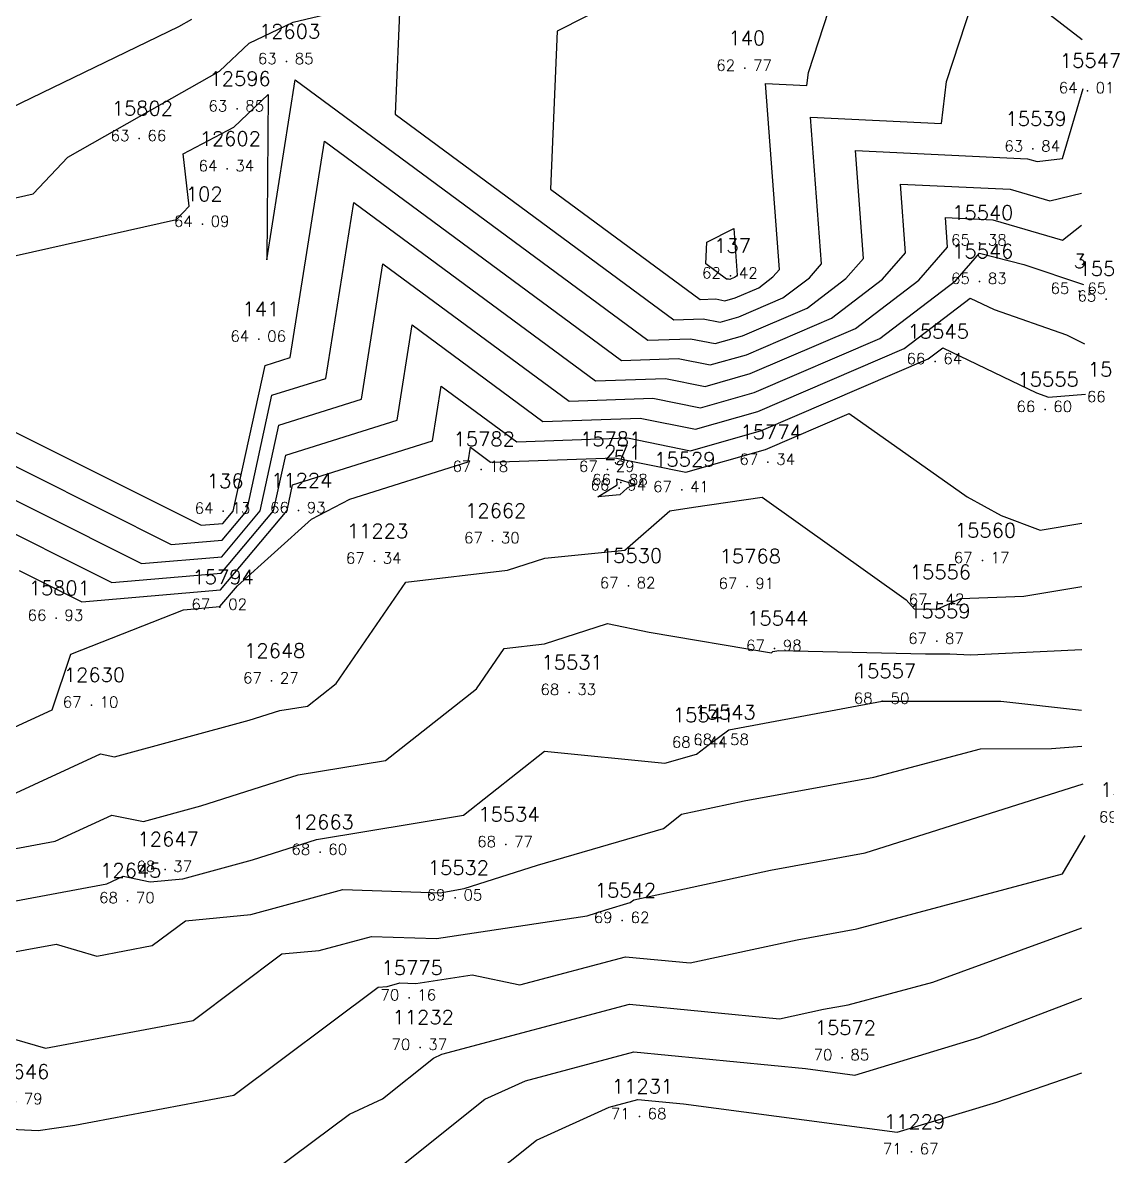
# Model space of a CAD drawing. Header units: millimetres. Extents: x 1412565 to 1412813, y 4931476 to 4931699.
# Drawn here: x 1412687.69 to 1412707.42, y 4931540.33 to 4931560.96 of the extents above; entities that cross this region are included whole.
import ezdxf
from ezdxf.enums import TextEntityAlignment as Align

# ---------------------------------------------------------------- set-up
doc = ezdxf.new("R2010")
doc.units = ezdxf.units.MM
for name, color, linetype in [('CIVIL', 50, 'Continuous'), ('CIVIL-DRAW', 80, 'Continuous'), ('CIVIL-NONAME', 130, 'Continuous'), ('CIVIL-TEXT', 240, 'Continuous'), ('CIVIL-Z', 50, 'Continuous'), ('Tcontours0', 7, 'Continuous'), ('Tcontours1', 7, 'Continuous'), ('Tcontours2', 7, 'Continuous')]:
    doc.layers.add(name, color=color, linetype=linetype)
doc.styles.add('CIVILCADMAIN', font='TXT.SHX')
doc.styles.get("Standard").update_dxf_attribs({"font": 'arial.ttf'})

# ---------------------------------------------------------------- blocks, each defined once
blk = doc.blocks.new('CIVIL-ZZ')
at = {"layer": 'CIVIL-DRAW'}
blk.add_point((0, 0), dxfattribs=at)
at = {"layer": 'CIVIL-NONAME'}
blk.add_attdef('NAME', text='', height=1.8, dxfattribs=at).set_placement((0, 2.1), align=Align.CENTER)
at = {"layer": 'CIVIL-TEXT', "flags": 8}
blk.add_attdef('TEXT', text='', height=2, dxfattribs=at).set_placement((0.2, -3.3), align=Align.CENTER)
at = {"layer": 'CIVIL-Z'}
blk.add_attdef('Z1', text='', height=1.6, dxfattribs=at).set_placement((-0.75, -0.225), align=Align.RIGHT)
blk.add_attdef('Z2', (0.75, -0.225), '', height=1.6, dxfattribs=at)

msp = doc.modelspace()

# ---------------------------------------------------------------- linework, layer by layer
at = {"layer": 'Tcontours0'}
for points, elevation in [([(1412685.267, 4931554.033), (1412690.395, 4931551.464), (1412691.322, 4931551.543), (1412691.766, 4931552.073), (1412692.226, 4931554.178), (1412693.207, 4931554.486), (1412693.713, 4931557.688), (1412698.109, 4931554.442), (1412699.383, 4931554.485), (1412700.11, 4931554.339), (1412700.927, 4931554.572), (1412702.844, 4931555.396), (1412703.997, 4931556.274), (1412704.518, 4931556.873), (1412704.478, 4931557.413), (1412705.339, 4931557.372), (1412706.608, 4931557), (1412706.955, 4931557.276)], 65), ([(1412680.734, 4931539.75), (1412682.322, 4931540.417), (1412684.869, 4931541.616), (1412687.325, 4931540.876), (1412687.605, 4931540.815), (1412687.974, 4931540.799), (1412688.641, 4931540.894), (1412691.534, 4931541.441), (1412694.159, 4931543.404), (1412694.323, 4931543.419), (1412694.554, 4931543.482), (1412694.841, 4931543.472), (1412695.87, 4931543.628), (1412696.735, 4931543.45), (1412698.657, 4931543.961), (1412699.836, 4931543.848), (1412701.78, 4931544.269), (1412702.864, 4931544.467), (1412706.61, 4931545.466), (1412707.019, 4931546.167)], 70)]:
    msp.add_lwpolyline(points, dxfattribs=dict(at, elevation=elevation))
at = {"layer": 'Tcontours1'}
for points, elevation in [([(1412698.446, 4931561.327), (1412697.413, 4931560.806), (1412697.293, 4931557.932), (1412700.017, 4931555.921), (1412700.303, 4931555.931), (1412700.467, 4931555.898), (1412700.65, 4931555.95), (1412701.081, 4931556.136), (1412701.341, 4931556.333), (1412701.458, 4931556.468), (1412701.206, 4931559.85), (1412701.956, 4931559.814), (1412701.986, 4931560.054), (1412703.366, 4931564.283)], 63), ([(1412687.081, 4931559.221), (1412690.529, 4931560.887), (1412690.771, 4931561.024)], 63), ([(1412685.835, 4931556.333), (1412690.49, 4931557.374), (1412690.719, 4931557.617), (1412690.61, 4931558.575), (1412691.535, 4931559.056), (1412692.159, 4931559.653), (1412692.133, 4931556.643), (1412692.649, 4931559.916), (1412699.063, 4931555.182), (1412699.843, 4931555.208), (1412700.288, 4931555.118), (1412700.788, 4931555.261), (1412701.963, 4931555.766), (1412702.669, 4931556.304), (1412702.988, 4931556.67), (1412702.842, 4931558.631), (1412705.969, 4931558.482), (1412706.144, 4931558.431), (1412706.606, 4931558.49), (1412706.986, 4931559.762)], 64), ([(1412686.839, 4931552.006), (1412689.31, 4931550.768), (1412691.301, 4931550.938), (1412692.255, 4931552.077), (1412692.477, 4931553.091), (1412694.502, 4931553.726), (1412694.776, 4931555.459), (1412697.155, 4931553.703), (1412698.923, 4931553.762), (1412699.931, 4931553.559), (1412701.065, 4931553.883), (1412703.726, 4931555.027), (1412704.93, 4931555.944), (1412705.363, 4931555.736), (1412706.682, 4931555.278), (1412707.011, 4931555.117)], 66), ([(1412686.391, 4931547.609), (1412688.227, 4931548.453), (1412688.564, 4931549.469), (1412690.618, 4931550.276), (1412691.28, 4931550.332), (1412691.598, 4931550.711), (1412692.946, 4931551.923), (1412693.64, 4931552.29), (1412695.797, 4931552.967), (1412695.839, 4931553.231), (1412696.202, 4931552.963), (1412698.463, 4931553.04), (1412699.753, 4931552.78), (1412701.203, 4931553.194), (1412702.727, 4931553.849), (1412704.874, 4931552.331), (1412705.49, 4931551.99), (1412706.203, 4931551.725), (1412706.961, 4931551.848)], 67), ([(1412698.157, 4931552.33), (1412698.504, 4931552.548), (1412698.5, 4931552.66), (1412698.821, 4931552.561), (1412698.686, 4931552.486), (1412698.552, 4931552.369), (1412698.157, 4931552.33)], 67), ([(1412684.113, 4931545.287), (1412688.279, 4931546.062), (1412689.311, 4931546.537), (1412689.89, 4931546.421), (1412690.933, 4931546.704), (1412692.703, 4931547.268), (1412694.293, 4931547.53), (1412695.946, 4931548.835), (1412696.45, 4931549.567), (1412697.185, 4931549.654), (1412698.329, 4931550.025), (1412699.09, 4931549.868), (1412701.311, 4931549.493), (1412701.338, 4931549.513), (1412701.445, 4931549.533), (1412704.116, 4931549.475), (1412704.56, 4931549.475), (1412704.942, 4931549.456), (1412706.958, 4931549.554)], 68), ([(1412684.414, 4931543.476), (1412688.302, 4931544.187), (1412689.039, 4931543.973), (1412690.046, 4931544.163), (1412690.652, 4931544.616), (1412691.843, 4931544.726), (1412693.515, 4931545.181), (1412695.287, 4931545.122), (1412695.724, 4931545.203), (1412697.054, 4931545.627), (1412699.346, 4931546.296), (1412699.679, 4931546.552), (1412700.815, 4931546.798), (1412703.175, 4931547.229), (1412705.114, 4931547.746), (1412706.406, 4931547.747), (1412706.958, 4931547.793)], 69), ([(1412668.997, 4931538.46), (1412670.405, 4931538.023), (1412672.757, 4931538.203), (1412673.772, 4931538.228), (1412674.689, 4931538.201), (1412675.004, 4931538.238), (1412680.657, 4931537.683), (1412680.983, 4931537.67), (1412684.432, 4931539.294), (1412686.204, 4931538.76), (1412687.817, 4931538.409), (1412689.948, 4931538.318), (1412692.718, 4931538.711), (1412693.221, 4931539.024), (1412693.556, 4931539.338), (1412696.1, 4931541.37), (1412696.839, 4931541.704), (1412698.808, 4931542.228), (1412701.933, 4931541.927), (1412702.83, 4931541.807), (1412705.088, 4931542.491), (1412706.962, 4931543.208)], 71)]:
    msp.add_lwpolyline(points, dxfattribs=dict(at, elevation=elevation))
at = {"layer": 'Tcontours2'}
for points, elevation in [([(1412686.456, 4931557.525), (1412687.879, 4931557.844), (1412688.513, 4931558.513), (1412690.043, 4931559.377), (1412691.272, 4931560.074), (1412691.81, 4931560.588), (1412692.611, 4931560.97), (1412694.557, 4931561.437), (1412694.468, 4931559.295), (1412699.54, 4931555.551), (1412700.073, 4931555.569), (1412700.377, 4931555.508), (1412700.719, 4931555.606), (1412701.522, 4931555.951), (1412702.005, 4931556.318), (1412702.223, 4931556.569), (1412702.024, 4931559.241), (1412704.405, 4931559.127), (1412704.498, 4931559.889), (1412705.195, 4931562.024), (1412706.967, 4931560.65)], 63.5), ([(1412687.552, 4931553.509), (1412690.938, 4931551.812), (1412691.332, 4931551.846), (1412691.521, 4931552.071), (1412692.1, 4931554.722), (1412692.56, 4931554.866), (1412693.181, 4931558.802), (1412698.586, 4931554.812), (1412699.613, 4931554.847), (1412700.199, 4931554.729), (1412700.857, 4931554.917), (1412702.404, 4931555.581), (1412703.333, 4931556.289), (1412703.753, 4931556.772), (1412703.66, 4931558.022), (1412705.654, 4931557.927), (1412706.376, 4931557.716), (1412706.952, 4931557.856)], 64.5), ([(1412700.118, 4931556.568), (1412700.135, 4931556.965), (1412700.629, 4931557.214), (1412700.692, 4931556.366), (1412700.676, 4931556.348), (1412700.641, 4931556.32), (1412700.581, 4931556.295), (1412700.556, 4931556.288), (1412700.533, 4931556.292), (1412700.494, 4931556.291), (1412700.118, 4931556.568)], 62.5), ([(1412686.053, 4931553.02), (1412689.853, 4931551.116), (1412691.312, 4931551.24), (1412692.01, 4931552.075), (1412692.351, 4931553.635), (1412693.855, 4931554.106), (1412694.244, 4931556.573), (1412697.632, 4931554.072), (1412699.153, 4931554.124), (1412700.021, 4931553.949), (1412700.996, 4931554.228), (1412703.285, 4931555.211), (1412704.662, 4931556.26), (1412705.1, 4931556.763), (1412705.904, 4931556.559), (1412706.988, 4931556.197)], 65.5), ([(1412687.624, 4931550.992), (1412688.767, 4931550.419), (1412691.291, 4931550.635), (1412692.5, 4931552.078), (1412692.602, 4931552.547), (1412695.149, 4931553.347), (1412695.307, 4931554.345), (1412696.679, 4931553.333), (1412698.693, 4931553.401), (1412699.842, 4931553.169), (1412701.134, 4931553.539), (1412704.167, 4931554.842), (1412704.43, 4931555.042), (1412706.135, 4931554.223), (1412706.355, 4931554.146), (1412707.025, 4931554.201)], 66.5), ([(1412687.335, 4931546.836), (1412689.105, 4931547.65), (1412689.362, 4931547.598), (1412691.814, 4931548.263), (1412692.372, 4931548.44), (1412692.873, 4931548.523), (1412693.394, 4931548.934), (1412694.662, 4931550.774), (1412696.51, 4931550.994), (1412697.19, 4931551.215), (1412698.648, 4931551.357), (1412699.467, 4931552.076), (1412699.894, 4931552.143), (1412701.143, 4931552.326), (1412703.765, 4931550.457), (1412703.907, 4931550.29), (1412704.328, 4931550.284), (1412704.759, 4931550.477), (1412705.903, 4931550.52), (1412706.96, 4931550.699)], 67.5), ([(1412687.204, 4931544.913), (1412689.222, 4931545.289), (1412689.518, 4931545.425), (1412690.012, 4931545.325), (1412690.602, 4931545.38), (1412691.874, 4931545.725), (1412693.034, 4931546.095), (1412695.713, 4931546.536), (1412697.186, 4931547.7), (1412699.376, 4931547.481), (1412699.948, 4931547.648), (1412700.187, 4931547.831), (1412700.538, 4931548.088), (1412703.33, 4931548.61), (1412705.483, 4931548.611), (1412706.954, 4931548.447)], 68.5), ([(1412686.138, 4931542.864), (1412688.103, 4931542.294), (1412690.79, 4931542.802), (1412692.405, 4931544.01), (1412693.083, 4931544.073), (1412694.035, 4931544.331), (1412695.219, 4931544.292), (1412697.96, 4931544.706), (1412698.301, 4931544.815), (1412698.744, 4931544.944), (1412698.809, 4931544.994), (1412701.298, 4931545.534), (1412703.019, 4931545.848), (1412706.983, 4931547.109)], 69.5), ([(1412668.998, 4931539.569), (1412670.988, 4931538.952), (1412673.848, 4931539.171), (1412674.096, 4931539.137), (1412675.86, 4931538.97), (1412680.409, 4931538.523), (1412680.536, 4931538.518), (1412684.651, 4931540.455), (1412686.764, 4931539.818), (1412687.711, 4931539.612), (1412688.961, 4931539.558), (1412691.216, 4931539.879), (1412692.278, 4931540.08), (1412693.635, 4931541.094), (1412694.236, 4931541.375), (1412695.163, 4931542.116), (1412695.316, 4931542.185), (1412698.732, 4931543.095), (1412701.462, 4931542.831), (1412702.262, 4931543.005), (1412702.709, 4931543.087), (1412704.251, 4931543.498), (1412706.96, 4931544.483)], 70.5), ([(1412668.996, 4931537.352), (1412669.822, 4931537.094), (1412671.114, 4931537.192), (1412673.539, 4931537.254), (1412675.729, 4931537.188), (1412676.481, 4931537.278), (1412680.906, 4931536.843), (1412681.431, 4931536.823), (1412684.214, 4931538.133), (1412685.643, 4931537.702), (1412687.923, 4931537.206), (1412690.935, 4931537.077), (1412692.736, 4931537.333), (1412694.438, 4931538.391), (1412695.57, 4931539.453), (1412697.036, 4931540.624), (1412698.362, 4931541.223), (1412698.883, 4931541.362), (1412699.71, 4931541.282), (1412703.599, 4931540.765), (1412705.411, 4931541.313), (1412706.96, 4931541.844)], 71.5)]:
    msp.add_lwpolyline(points, dxfattribs=dict(at, elevation=elevation))

# ---------------------------------------------------------------- block references
at = {"layer": 'CIVIL'}
ref = msp.add_blockref('CIVIL-ZZ', (1412692.49, 4931560.25, 63.85), dxfattribs=dict(at, xscale=0.2, yscale=0.2))
ref.add_attrib('Z2', '85', (1412692.64, 4931560.205), dxfattribs={"layer": 'CIVIL-Z', "height": 0.2, "style": 'CIVILCADMAIN'})
ref.add_attrib('Z1', '63', (1412691.97, 4931560.205), dxfattribs={"layer": 'CIVIL-Z', "height": 0.2, "style": 'CIVILCADMAIN'})
ref.add_attrib('NAME', '12603', (1412691.99, 4931560.67), dxfattribs={"layer": 'CIVIL-NONAME', "height": 0.26, "style": 'CIVILCADMAIN'})
ref = msp.add_blockref('CIVIL-ZZ', (1412700.83, 4931560.13, 62.77), dxfattribs=dict(at, xscale=0.2, yscale=0.2))
ref.add_attrib('Z2', '77', (1412700.98, 4931560.085), dxfattribs={"layer": 'CIVIL-Z', "height": 0.2, "style": 'CIVILCADMAIN'})
ref.add_attrib('Z1', '62', (1412700.31, 4931560.085), dxfattribs={"layer": 'CIVIL-Z', "height": 0.2, "style": 'CIVILCADMAIN'})
ref.add_attrib('NAME', '140', (1412700.53, 4931560.55), dxfattribs={"layer": 'CIVIL-NONAME', "height": 0.26, "style": 'CIVILCADMAIN'})
ref = msp.add_blockref('CIVIL-ZZ', (1412707.06, 4931559.72, 64.01), dxfattribs=dict(at, xscale=0.2, yscale=0.2))
ref.add_attrib('Z2', '01', (1412707.21, 4931559.675), dxfattribs={"layer": 'CIVIL-Z', "height": 0.2, "style": 'CIVILCADMAIN'})
ref.add_attrib('Z1', '64', (1412706.54, 4931559.675), dxfattribs={"layer": 'CIVIL-Z', "height": 0.2, "style": 'CIVILCADMAIN'})
ref.add_attrib('NAME', '15547', (1412706.56, 4931560.14), dxfattribs={"layer": 'CIVIL-NONAME', "height": 0.26, "style": 'CIVILCADMAIN'})
ref = msp.add_blockref('CIVIL-ZZ', (1412691.59, 4931559.39, 63.85), dxfattribs=dict(at, xscale=0.2, yscale=0.2))
ref.add_attrib('Z2', '85', (1412691.74, 4931559.345), dxfattribs={"layer": 'CIVIL-Z', "height": 0.2, "style": 'CIVILCADMAIN'})
ref.add_attrib('Z1', '63', (1412691.07, 4931559.345), dxfattribs={"layer": 'CIVIL-Z', "height": 0.2, "style": 'CIVILCADMAIN'})
ref.add_attrib('NAME', '12596', (1412691.09, 4931559.81), dxfattribs={"layer": 'CIVIL-NONAME', "height": 0.26, "style": 'CIVILCADMAIN'})
ref = msp.add_blockref('CIVIL-ZZ', (1412689.81, 4931558.85, 63.66), dxfattribs=dict(at, xscale=0.2, yscale=0.2))
ref.add_attrib('Z2', '66', (1412689.96, 4931558.805), dxfattribs={"layer": 'CIVIL-Z', "height": 0.2, "style": 'CIVILCADMAIN'})
ref.add_attrib('Z1', '63', (1412689.29, 4931558.805), dxfattribs={"layer": 'CIVIL-Z', "height": 0.2, "style": 'CIVILCADMAIN'})
ref.add_attrib('NAME', '15802', (1412689.31, 4931559.27), dxfattribs={"layer": 'CIVIL-NONAME', "height": 0.26, "style": 'CIVILCADMAIN'})
ref = msp.add_blockref('CIVIL-ZZ', (1412706.07, 4931558.66, 63.84), dxfattribs=dict(at, xscale=0.2, yscale=0.2))
ref.add_attrib('Z2', '84', (1412706.22, 4931558.615), dxfattribs={"layer": 'CIVIL-Z', "height": 0.2, "style": 'CIVILCADMAIN'})
ref.add_attrib('Z1', '63', (1412705.55, 4931558.615), dxfattribs={"layer": 'CIVIL-Z', "height": 0.2, "style": 'CIVILCADMAIN'})
ref.add_attrib('NAME', '15539', (1412705.57, 4931559.08), dxfattribs={"layer": 'CIVIL-NONAME', "height": 0.26, "style": 'CIVILCADMAIN'})
ref = msp.add_blockref('CIVIL-ZZ', (1412691.41, 4931558.3, 64.34), dxfattribs=dict(at, xscale=0.2, yscale=0.2))
ref.add_attrib('Z2', '34', (1412691.56, 4931558.255), dxfattribs={"layer": 'CIVIL-Z', "height": 0.2, "style": 'CIVILCADMAIN'})
ref.add_attrib('Z1', '64', (1412690.89, 4931558.255), dxfattribs={"layer": 'CIVIL-Z', "height": 0.2, "style": 'CIVILCADMAIN'})
ref.add_attrib('NAME', '12602', (1412690.91, 4931558.72), dxfattribs={"layer": 'CIVIL-NONAME', "height": 0.26, "style": 'CIVILCADMAIN'})
ref = msp.add_blockref('CIVIL-ZZ', (1412690.96, 4931557.29, 64.09), dxfattribs=dict(at, xscale=0.2, yscale=0.2))
ref.add_attrib('Z2', '09', (1412691.11, 4931557.245), dxfattribs={"layer": 'CIVIL-Z', "height": 0.2, "style": 'CIVILCADMAIN'})
ref.add_attrib('Z1', '64', (1412690.44, 4931557.245), dxfattribs={"layer": 'CIVIL-Z', "height": 0.2, "style": 'CIVILCADMAIN'})
ref.add_attrib('NAME', '102', (1412690.66, 4931557.71), dxfattribs={"layer": 'CIVIL-NONAME', "height": 0.26, "style": 'CIVILCADMAIN'})
ref = msp.add_blockref('CIVIL-ZZ', (1412705.1, 4931556.95, 65.38), dxfattribs=dict(at, xscale=0.2, yscale=0.2))
ref.add_attrib('Z2', '38', (1412705.25, 4931556.905), dxfattribs={"layer": 'CIVIL-Z', "height": 0.2, "style": 'CIVILCADMAIN'})
ref.add_attrib('Z1', '65', (1412704.58, 4931556.905), dxfattribs={"layer": 'CIVIL-Z', "height": 0.2, "style": 'CIVILCADMAIN'})
ref.add_attrib('NAME', '15540', (1412704.6, 4931557.37), dxfattribs={"layer": 'CIVIL-NONAME', "height": 0.26, "style": 'CIVILCADMAIN'})
ref = msp.add_blockref('CIVIL-ZZ', (1412700.57, 4931556.35, 62.42), dxfattribs=dict(at, xscale=0.2, yscale=0.2))
ref.add_attrib('Z2', '42', (1412700.72, 4931556.305), dxfattribs={"layer": 'CIVIL-Z', "height": 0.2, "style": 'CIVILCADMAIN'})
ref.add_attrib('Z1', '62', (1412700.05, 4931556.305), dxfattribs={"layer": 'CIVIL-Z', "height": 0.2, "style": 'CIVILCADMAIN'})
ref.add_attrib('NAME', '137', (1412700.27, 4931556.77), dxfattribs={"layer": 'CIVIL-NONAME', "height": 0.26, "style": 'CIVILCADMAIN'})
ref = msp.add_blockref('CIVIL-ZZ', (1412705.1, 4931556.25, 65.83), dxfattribs=dict(at, xscale=0.2, yscale=0.2))
ref.add_attrib('Z2', '83', (1412705.25, 4931556.205), dxfattribs={"layer": 'CIVIL-Z', "height": 0.2, "style": 'CIVILCADMAIN'})
ref.add_attrib('Z1', '65', (1412704.58, 4931556.205), dxfattribs={"layer": 'CIVIL-Z', "height": 0.2, "style": 'CIVILCADMAIN'})
ref.add_attrib('NAME', '15546', (1412704.6, 4931556.67), dxfattribs={"layer": 'CIVIL-NONAME', "height": 0.26, "style": 'CIVILCADMAIN'})
ref = msp.add_blockref('CIVIL-ZZ', (1412706.91, 4931556.07, 65.65), dxfattribs=dict(at, xscale=0.2, yscale=0.2))
ref.add_attrib('Z2', '65', (1412707.06, 4931556.025), dxfattribs={"layer": 'CIVIL-Z', "height": 0.2, "style": 'CIVILCADMAIN'})
ref.add_attrib('Z1', '65', (1412706.39, 4931556.025), dxfattribs={"layer": 'CIVIL-Z', "height": 0.2, "style": 'CIVILCADMAIN'})
ref.add_attrib('NAME', '3', (1412706.81, 4931556.49), dxfattribs={"layer": 'CIVIL-NONAME', "height": 0.26, "style": 'CIVILCADMAIN'})
ref = msp.add_blockref('CIVIL-ZZ', (1412707.4, 4931555.93, 65.53), dxfattribs=dict(at, xscale=0.2, yscale=0.2))
ref.add_attrib('Z2', '53', (1412707.55, 4931555.885), dxfattribs={"layer": 'CIVIL-Z', "height": 0.2, "style": 'CIVILCADMAIN'})
ref.add_attrib('Z1', '65', (1412706.88, 4931555.885), dxfattribs={"layer": 'CIVIL-Z', "height": 0.2, "style": 'CIVILCADMAIN'})
ref.add_attrib('NAME', '15554', (1412706.9, 4931556.35), dxfattribs={"layer": 'CIVIL-NONAME', "height": 0.26, "style": 'CIVILCADMAIN'})
ref = msp.add_blockref('CIVIL-ZZ', (1412691.99, 4931555.2, 64.06), dxfattribs=dict(at, xscale=0.2, yscale=0.2))
ref.add_attrib('Z2', '06', (1412692.14, 4931555.155), dxfattribs={"layer": 'CIVIL-Z', "height": 0.2, "style": 'CIVILCADMAIN'})
ref.add_attrib('Z1', '64', (1412691.47, 4931555.155), dxfattribs={"layer": 'CIVIL-Z', "height": 0.2, "style": 'CIVILCADMAIN'})
ref.add_attrib('NAME', '141', (1412691.69, 4931555.62), dxfattribs={"layer": 'CIVIL-NONAME', "height": 0.26, "style": 'CIVILCADMAIN'})
ref = msp.add_blockref('CIVIL-ZZ', (1412704.29, 4931554.79, 66.64), dxfattribs=dict(at, xscale=0.2, yscale=0.2))
ref.add_attrib('Z2', '64', (1412704.44, 4931554.745), dxfattribs={"layer": 'CIVIL-Z', "height": 0.2, "style": 'CIVILCADMAIN'})
ref.add_attrib('Z1', '66', (1412703.77, 4931554.745), dxfattribs={"layer": 'CIVIL-Z', "height": 0.2, "style": 'CIVILCADMAIN'})
ref.add_attrib('NAME', '15545', (1412703.79, 4931555.21), dxfattribs={"layer": 'CIVIL-NONAME', "height": 0.26, "style": 'CIVILCADMAIN'})
ref = msp.add_blockref('CIVIL-ZZ', (1412707.57, 4931554.1, 66.45), dxfattribs=dict(at, xscale=0.2, yscale=0.2))
ref.add_attrib('Z2', '45', (1412707.72, 4931554.055), dxfattribs={"layer": 'CIVIL-Z', "height": 0.2, "style": 'CIVILCADMAIN'})
ref.add_attrib('Z1', '66', (1412707.05, 4931554.055), dxfattribs={"layer": 'CIVIL-Z', "height": 0.2, "style": 'CIVILCADMAIN'})
ref.add_attrib('NAME', '15762', (1412707.07, 4931554.52), dxfattribs={"layer": 'CIVIL-NONAME', "height": 0.26, "style": 'CIVILCADMAIN'})
ref = msp.add_blockref('CIVIL-ZZ', (1412706.29, 4931553.92, 66.6), dxfattribs=dict(at, xscale=0.2, yscale=0.2))
ref.add_attrib('Z2', '60', (1412706.44, 4931553.875), dxfattribs={"layer": 'CIVIL-Z', "height": 0.2, "style": 'CIVILCADMAIN'})
ref.add_attrib('Z1', '66', (1412705.77, 4931553.875), dxfattribs={"layer": 'CIVIL-Z', "height": 0.2, "style": 'CIVILCADMAIN'})
ref.add_attrib('NAME', '15555', (1412705.79, 4931554.34), dxfattribs={"layer": 'CIVIL-NONAME', "height": 0.26, "style": 'CIVILCADMAIN'})
ref = msp.add_blockref('CIVIL-ZZ', (1412696.03, 4931552.83, 67.18), dxfattribs=dict(at, xscale=0.2, yscale=0.2))
ref.add_attrib('Z2', '18', (1412696.18, 4931552.785), dxfattribs={"layer": 'CIVIL-Z', "height": 0.2, "style": 'CIVILCADMAIN'})
ref.add_attrib('Z1', '67', (1412695.51, 4931552.785), dxfattribs={"layer": 'CIVIL-Z', "height": 0.2, "style": 'CIVILCADMAIN'})
ref.add_attrib('NAME', '15782', (1412695.53, 4931553.25), dxfattribs={"layer": 'CIVIL-NONAME', "height": 0.26, "style": 'CIVILCADMAIN'})
ref = msp.add_blockref('CIVIL-ZZ', (1412698.33, 4931552.83, 67.29), dxfattribs=dict(at, xscale=0.2, yscale=0.2))
ref.add_attrib('Z2', '29', (1412698.48, 4931552.785), dxfattribs={"layer": 'CIVIL-Z', "height": 0.2, "style": 'CIVILCADMAIN'})
ref.add_attrib('Z1', '67', (1412697.81, 4931552.785), dxfattribs={"layer": 'CIVIL-Z', "height": 0.2, "style": 'CIVILCADMAIN'})
ref.add_attrib('NAME', '15781', (1412697.83, 4931553.25), dxfattribs={"layer": 'CIVIL-NONAME', "height": 0.26, "style": 'CIVILCADMAIN'})
ref = msp.add_blockref('CIVIL-ZZ', (1412701.25, 4931552.96, 67.34), dxfattribs=dict(at, xscale=0.2, yscale=0.2))
ref.add_attrib('Z2', '34', (1412701.4, 4931552.915), dxfattribs={"layer": 'CIVIL-Z', "height": 0.2, "style": 'CIVILCADMAIN'})
ref.add_attrib('Z1', '67', (1412700.73, 4931552.915), dxfattribs={"layer": 'CIVIL-Z', "height": 0.2, "style": 'CIVILCADMAIN'})
ref.add_attrib('NAME', '15774', (1412700.75, 4931553.38), dxfattribs={"layer": 'CIVIL-NONAME', "height": 0.26, "style": 'CIVILCADMAIN'})
ref = msp.add_blockref('CIVIL-ZZ', (1412698.54, 4931552.49, 66.94), dxfattribs=dict(at, xscale=0.2, yscale=0.2))
ref.add_attrib('Z2', '94', (1412698.69, 4931552.445), dxfattribs={"layer": 'CIVIL-Z', "height": 0.2, "style": 'CIVILCADMAIN'})
ref.add_attrib('Z1', '66', (1412698.02, 4931552.445), dxfattribs={"layer": 'CIVIL-Z', "height": 0.2, "style": 'CIVILCADMAIN'})
ref.add_attrib('NAME', '5', (1412698.44, 4931552.91), dxfattribs={"layer": 'CIVIL-NONAME', "height": 0.26, "style": 'CIVILCADMAIN'})
ref = msp.add_blockref('CIVIL-ZZ', (1412698.57, 4931552.59, 66.88), dxfattribs=dict(at, xscale=0.2, yscale=0.2))
ref.add_attrib('Z2', '88', (1412698.72, 4931552.545), dxfattribs={"layer": 'CIVIL-Z', "height": 0.2, "style": 'CIVILCADMAIN'})
ref.add_attrib('Z1', '66', (1412698.05, 4931552.545), dxfattribs={"layer": 'CIVIL-Z', "height": 0.2, "style": 'CIVILCADMAIN'})
ref.add_attrib('NAME', '271', (1412698.27, 4931553.01), dxfattribs={"layer": 'CIVIL-NONAME', "height": 0.26, "style": 'CIVILCADMAIN'})
ref = msp.add_blockref('CIVIL-ZZ', (1412699.68, 4931552.46, 67.41), dxfattribs=dict(at, xscale=0.2, yscale=0.2))
ref.add_attrib('Z2', '41', (1412699.83, 4931552.415), dxfattribs={"layer": 'CIVIL-Z', "height": 0.2, "style": 'CIVILCADMAIN'})
ref.add_attrib('Z1', '67', (1412699.16, 4931552.415), dxfattribs={"layer": 'CIVIL-Z', "height": 0.2, "style": 'CIVILCADMAIN'})
ref.add_attrib('NAME', '15529', (1412699.18, 4931552.88), dxfattribs={"layer": 'CIVIL-NONAME', "height": 0.26, "style": 'CIVILCADMAIN'})
ref = msp.add_blockref('CIVIL-ZZ', (1412691.34, 4931552.07, 64.13), dxfattribs=dict(at, xscale=0.2, yscale=0.2))
ref.add_attrib('Z2', '13', (1412691.49, 4931552.025), dxfattribs={"layer": 'CIVIL-Z', "height": 0.2, "style": 'CIVILCADMAIN'})
ref.add_attrib('Z1', '64', (1412690.82, 4931552.025), dxfattribs={"layer": 'CIVIL-Z', "height": 0.2, "style": 'CIVILCADMAIN'})
ref.add_attrib('NAME', '136', (1412691.04, 4931552.49), dxfattribs={"layer": 'CIVIL-NONAME', "height": 0.26, "style": 'CIVILCADMAIN'})
ref = msp.add_blockref('CIVIL-ZZ', (1412692.71, 4931552.08, 66.93), dxfattribs=dict(at, xscale=0.2, yscale=0.2))
ref.add_attrib('Z2', '93', (1412692.86, 4931552.035), dxfattribs={"layer": 'CIVIL-Z', "height": 0.2, "style": 'CIVILCADMAIN'})
ref.add_attrib('Z1', '66', (1412692.19, 4931552.035), dxfattribs={"layer": 'CIVIL-Z', "height": 0.2, "style": 'CIVILCADMAIN'})
ref.add_attrib('NAME', '11224', (1412692.21, 4931552.5), dxfattribs={"layer": 'CIVIL-NONAME', "height": 0.26, "style": 'CIVILCADMAIN'})
ref = msp.add_blockref('CIVIL-ZZ', (1412696.24, 4931551.53, 67.3), dxfattribs=dict(at, xscale=0.2, yscale=0.2))
ref.add_attrib('Z2', '30', (1412696.39, 4931551.485), dxfattribs={"layer": 'CIVIL-Z', "height": 0.2, "style": 'CIVILCADMAIN'})
ref.add_attrib('Z1', '67', (1412695.72, 4931551.485), dxfattribs={"layer": 'CIVIL-Z', "height": 0.2, "style": 'CIVILCADMAIN'})
ref.add_attrib('NAME', '12662', (1412695.74, 4931551.95), dxfattribs={"layer": 'CIVIL-NONAME', "height": 0.26, "style": 'CIVILCADMAIN'})
ref = msp.add_blockref('CIVIL-ZZ', (1412694.09, 4931551.16, 67.34), dxfattribs=dict(at, xscale=0.2, yscale=0.2))
ref.add_attrib('Z2', '34', (1412694.24, 4931551.115), dxfattribs={"layer": 'CIVIL-Z', "height": 0.2, "style": 'CIVILCADMAIN'})
ref.add_attrib('Z1', '67', (1412693.57, 4931551.115), dxfattribs={"layer": 'CIVIL-Z', "height": 0.2, "style": 'CIVILCADMAIN'})
ref.add_attrib('NAME', '11223', (1412693.59, 4931551.58), dxfattribs={"layer": 'CIVIL-NONAME', "height": 0.26, "style": 'CIVILCADMAIN'})
ref = msp.add_blockref('CIVIL-ZZ', (1412705.15, 4931551.17, 67.17), dxfattribs=dict(at, xscale=0.2, yscale=0.2))
ref.add_attrib('Z2', '17', (1412705.3, 4931551.125), dxfattribs={"layer": 'CIVIL-Z', "height": 0.2, "style": 'CIVILCADMAIN'})
ref.add_attrib('Z1', '67', (1412704.63, 4931551.125), dxfattribs={"layer": 'CIVIL-Z', "height": 0.2, "style": 'CIVILCADMAIN'})
ref.add_attrib('NAME', '15560', (1412704.65, 4931551.59), dxfattribs={"layer": 'CIVIL-NONAME', "height": 0.26, "style": 'CIVILCADMAIN'})
ref = msp.add_blockref('CIVIL-ZZ', (1412698.71, 4931550.71, 67.82), dxfattribs=dict(at, xscale=0.2, yscale=0.2))
ref.add_attrib('Z2', '82', (1412698.86, 4931550.665), dxfattribs={"layer": 'CIVIL-Z', "height": 0.2, "style": 'CIVILCADMAIN'})
ref.add_attrib('Z1', '67', (1412698.19, 4931550.665), dxfattribs={"layer": 'CIVIL-Z', "height": 0.2, "style": 'CIVILCADMAIN'})
ref.add_attrib('NAME', '15530', (1412698.21, 4931551.13), dxfattribs={"layer": 'CIVIL-NONAME', "height": 0.26, "style": 'CIVILCADMAIN'})
ref = msp.add_blockref('CIVIL-ZZ', (1412700.87, 4931550.7, 67.91), dxfattribs=dict(at, xscale=0.2, yscale=0.2))
ref.add_attrib('Z2', '91', (1412701.02, 4931550.655), dxfattribs={"layer": 'CIVIL-Z', "height": 0.2, "style": 'CIVILCADMAIN'})
ref.add_attrib('Z1', '67', (1412700.35, 4931550.655), dxfattribs={"layer": 'CIVIL-Z', "height": 0.2, "style": 'CIVILCADMAIN'})
ref.add_attrib('NAME', '15768', (1412700.37, 4931551.12), dxfattribs={"layer": 'CIVIL-NONAME', "height": 0.26, "style": 'CIVILCADMAIN'})
ref = msp.add_blockref('CIVIL-ZZ', (1412704.33, 4931550.41, 67.42), dxfattribs=dict(at, xscale=0.2, yscale=0.2))
ref.add_attrib('Z2', '42', (1412704.48, 4931550.365), dxfattribs={"layer": 'CIVIL-Z', "height": 0.2, "style": 'CIVILCADMAIN'})
ref.add_attrib('Z1', '67', (1412703.81, 4931550.365), dxfattribs={"layer": 'CIVIL-Z', "height": 0.2, "style": 'CIVILCADMAIN'})
ref.add_attrib('NAME', '15556', (1412703.83, 4931550.83), dxfattribs={"layer": 'CIVIL-NONAME', "height": 0.26, "style": 'CIVILCADMAIN'})
ref = msp.add_blockref('CIVIL-ZZ', (1412691.28, 4931550.32, 67.02), dxfattribs=dict(at, xscale=0.2, yscale=0.2))
ref.add_attrib('Z2', '02', (1412691.43, 4931550.275), dxfattribs={"layer": 'CIVIL-Z', "height": 0.2, "style": 'CIVILCADMAIN'})
ref.add_attrib('Z1', '67', (1412690.76, 4931550.275), dxfattribs={"layer": 'CIVIL-Z', "height": 0.2, "style": 'CIVILCADMAIN'})
ref.add_attrib('NAME', '15794', (1412690.78, 4931550.74), dxfattribs={"layer": 'CIVIL-NONAME', "height": 0.26, "style": 'CIVILCADMAIN'})
ref = msp.add_blockref('CIVIL-ZZ', (1412688.3, 4931550.12, 66.93), dxfattribs=dict(at, xscale=0.2, yscale=0.2))
ref.add_attrib('Z2', '93', (1412688.45, 4931550.075), dxfattribs={"layer": 'CIVIL-Z', "height": 0.2, "style": 'CIVILCADMAIN'})
ref.add_attrib('Z1', '66', (1412687.78, 4931550.075), dxfattribs={"layer": 'CIVIL-Z', "height": 0.2, "style": 'CIVILCADMAIN'})
ref.add_attrib('NAME', '15801', (1412687.8, 4931550.54), dxfattribs={"layer": 'CIVIL-NONAME', "height": 0.26, "style": 'CIVILCADMAIN'})
ref = msp.add_blockref('CIVIL-ZZ', (1412701.37, 4931549.57, 67.98), dxfattribs=dict(at, xscale=0.2, yscale=0.2))
ref.add_attrib('Z2', '98', (1412701.52, 4931549.525), dxfattribs={"layer": 'CIVIL-Z', "height": 0.2, "style": 'CIVILCADMAIN'})
ref.add_attrib('Z1', '67', (1412700.85, 4931549.525), dxfattribs={"layer": 'CIVIL-Z', "height": 0.2, "style": 'CIVILCADMAIN'})
ref.add_attrib('NAME', '15544', (1412700.87, 4931549.99), dxfattribs={"layer": 'CIVIL-NONAME', "height": 0.26, "style": 'CIVILCADMAIN'})
ref = msp.add_blockref('CIVIL-ZZ', (1412704.32, 4931549.7, 67.87), dxfattribs=dict(at, xscale=0.2, yscale=0.2))
ref.add_attrib('Z2', '87', (1412704.47, 4931549.655), dxfattribs={"layer": 'CIVIL-Z', "height": 0.2, "style": 'CIVILCADMAIN'})
ref.add_attrib('Z1', '67', (1412703.8, 4931549.655), dxfattribs={"layer": 'CIVIL-Z', "height": 0.2, "style": 'CIVILCADMAIN'})
ref.add_attrib('NAME', '15559', (1412703.82, 4931550.12), dxfattribs={"layer": 'CIVIL-NONAME', "height": 0.26, "style": 'CIVILCADMAIN'})
ref = msp.add_blockref('CIVIL-ZZ', (1412692.22, 4931548.98, 67.27), dxfattribs=dict(at, xscale=0.2, yscale=0.2))
ref.add_attrib('Z2', '27', (1412692.37, 4931548.935), dxfattribs={"layer": 'CIVIL-Z', "height": 0.2, "style": 'CIVILCADMAIN'})
ref.add_attrib('Z1', '67', (1412691.7, 4931548.935), dxfattribs={"layer": 'CIVIL-Z', "height": 0.2, "style": 'CIVILCADMAIN'})
ref.add_attrib('NAME', '12648', (1412691.72, 4931549.4), dxfattribs={"layer": 'CIVIL-NONAME', "height": 0.26, "style": 'CIVILCADMAIN'})
ref = msp.add_blockref('CIVIL-ZZ', (1412697.63, 4931548.77, 68.33), dxfattribs=dict(at, xscale=0.2, yscale=0.2))
ref.add_attrib('Z2', '33', (1412697.78, 4931548.725), dxfattribs={"layer": 'CIVIL-Z', "height": 0.2, "style": 'CIVILCADMAIN'})
ref.add_attrib('Z1', '68', (1412697.11, 4931548.725), dxfattribs={"layer": 'CIVIL-Z', "height": 0.2, "style": 'CIVILCADMAIN'})
ref.add_attrib('NAME', '15531', (1412697.13, 4931549.19), dxfattribs={"layer": 'CIVIL-NONAME', "height": 0.26, "style": 'CIVILCADMAIN'})
ref = msp.add_blockref('CIVIL-ZZ', (1412688.94, 4931548.54, 67.1), dxfattribs=dict(at, xscale=0.2, yscale=0.2))
ref.add_attrib('Z2', '10', (1412689.09, 4931548.495), dxfattribs={"layer": 'CIVIL-Z', "height": 0.2, "style": 'CIVILCADMAIN'})
ref.add_attrib('Z1', '67', (1412688.42, 4931548.495), dxfattribs={"layer": 'CIVIL-Z', "height": 0.2, "style": 'CIVILCADMAIN'})
ref.add_attrib('NAME', '12630', (1412688.44, 4931548.96), dxfattribs={"layer": 'CIVIL-NONAME', "height": 0.26, "style": 'CIVILCADMAIN'})
ref = msp.add_blockref('CIVIL-ZZ', (1412703.33, 4931548.61, 68.5), dxfattribs=dict(at, xscale=0.2, yscale=0.2))
ref.add_attrib('Z2', '50', (1412703.48, 4931548.565), dxfattribs={"layer": 'CIVIL-Z', "height": 0.2, "style": 'CIVILCADMAIN'})
ref.add_attrib('Z1', '68', (1412702.81, 4931548.565), dxfattribs={"layer": 'CIVIL-Z', "height": 0.2, "style": 'CIVILCADMAIN'})
ref.add_attrib('NAME', '15557', (1412702.83, 4931549.03), dxfattribs={"layer": 'CIVIL-NONAME', "height": 0.26, "style": 'CIVILCADMAIN'})
ref = msp.add_blockref('CIVIL-ZZ', (1412700.02, 4931547.81, 68.44), dxfattribs=dict(at, xscale=0.2, yscale=0.2))
ref.add_attrib('Z2', '44', (1412700.17, 4931547.765), dxfattribs={"layer": 'CIVIL-Z', "height": 0.2, "style": 'CIVILCADMAIN'})
ref.add_attrib('Z1', '68', (1412699.5, 4931547.765), dxfattribs={"layer": 'CIVIL-Z', "height": 0.2, "style": 'CIVILCADMAIN'})
ref.add_attrib('NAME', '15541', (1412699.52, 4931548.23), dxfattribs={"layer": 'CIVIL-NONAME', "height": 0.26, "style": 'CIVILCADMAIN'})
ref = msp.add_blockref('CIVIL-ZZ', (1412700.41, 4931547.86, 68.58), dxfattribs=dict(at, xscale=0.2, yscale=0.2))
ref.add_attrib('Z2', '58', (1412700.56, 4931547.815), dxfattribs={"layer": 'CIVIL-Z', "height": 0.2, "style": 'CIVILCADMAIN'})
ref.add_attrib('Z1', '68', (1412699.89, 4931547.815), dxfattribs={"layer": 'CIVIL-Z', "height": 0.2, "style": 'CIVILCADMAIN'})
ref.add_attrib('NAME', '15543', (1412699.91, 4931548.28), dxfattribs={"layer": 'CIVIL-NONAME', "height": 0.26, "style": 'CIVILCADMAIN'})
ref = msp.add_blockref('CIVIL-ZZ', (1412707.79, 4931546.45, 69.75), dxfattribs=dict(at, xscale=0.2, yscale=0.2))
ref.add_attrib('Z2', '75', (1412707.94, 4931546.405), dxfattribs={"layer": 'CIVIL-Z', "height": 0.2, "style": 'CIVILCADMAIN'})
ref.add_attrib('Z1', '69', (1412707.27, 4931546.405), dxfattribs={"layer": 'CIVIL-Z', "height": 0.2, "style": 'CIVILCADMAIN'})
ref.add_attrib('NAME', '15589', (1412707.29, 4931546.87), dxfattribs={"layer": 'CIVIL-NONAME', "height": 0.26, "style": 'CIVILCADMAIN'})
ref = msp.add_blockref('CIVIL-ZZ', (1412693.1, 4931545.86, 68.6), dxfattribs=dict(at, xscale=0.2, yscale=0.2))
ref.add_attrib('Z2', '60', (1412693.25, 4931545.815), dxfattribs={"layer": 'CIVIL-Z', "height": 0.2, "style": 'CIVILCADMAIN'})
ref.add_attrib('Z1', '68', (1412692.58, 4931545.815), dxfattribs={"layer": 'CIVIL-Z', "height": 0.2, "style": 'CIVILCADMAIN'})
ref.add_attrib('NAME', '12663', (1412692.6, 4931546.28), dxfattribs={"layer": 'CIVIL-NONAME', "height": 0.26, "style": 'CIVILCADMAIN'})
ref = msp.add_blockref('CIVIL-ZZ', (1412696.48, 4931546, 68.77), dxfattribs=dict(at, xscale=0.2, yscale=0.2))
ref.add_attrib('Z2', '77', (1412696.63, 4931545.955), dxfattribs={"layer": 'CIVIL-Z', "height": 0.2, "style": 'CIVILCADMAIN'})
ref.add_attrib('Z1', '68', (1412695.96, 4931545.955), dxfattribs={"layer": 'CIVIL-Z', "height": 0.2, "style": 'CIVILCADMAIN'})
ref.add_attrib('NAME', '15534', (1412695.98, 4931546.42), dxfattribs={"layer": 'CIVIL-NONAME', "height": 0.26, "style": 'CIVILCADMAIN'})
ref = msp.add_blockref('CIVIL-ZZ', (1412690.28, 4931545.55, 68.37), dxfattribs=dict(at, xscale=0.2, yscale=0.2))
ref.add_attrib('Z2', '37', (1412690.43, 4931545.505), dxfattribs={"layer": 'CIVIL-Z', "height": 0.2, "style": 'CIVILCADMAIN'})
ref.add_attrib('Z1', '68', (1412689.76, 4931545.505), dxfattribs={"layer": 'CIVIL-Z', "height": 0.2, "style": 'CIVILCADMAIN'})
ref.add_attrib('NAME', '12647', (1412689.78, 4931545.97), dxfattribs={"layer": 'CIVIL-NONAME', "height": 0.26, "style": 'CIVILCADMAIN'})
ref = msp.add_blockref('CIVIL-ZZ', (1412695.56, 4931545.03, 69.05), dxfattribs=dict(at, xscale=0.2, yscale=0.2))
ref.add_attrib('Z2', '05', (1412695.71, 4931544.985), dxfattribs={"layer": 'CIVIL-Z', "height": 0.2, "style": 'CIVILCADMAIN'})
ref.add_attrib('Z1', '69', (1412695.04, 4931544.985), dxfattribs={"layer": 'CIVIL-Z', "height": 0.2, "style": 'CIVILCADMAIN'})
ref.add_attrib('NAME', '15532', (1412695.06, 4931545.45), dxfattribs={"layer": 'CIVIL-NONAME', "height": 0.26, "style": 'CIVILCADMAIN'})
ref = msp.add_blockref('CIVIL-ZZ', (1412689.6, 4931544.98, 68.7), dxfattribs=dict(at, xscale=0.2, yscale=0.2))
ref.add_attrib('Z2', '70', (1412689.75, 4931544.935), dxfattribs={"layer": 'CIVIL-Z', "height": 0.2, "style": 'CIVILCADMAIN'})
ref.add_attrib('Z1', '68', (1412689.08, 4931544.935), dxfattribs={"layer": 'CIVIL-Z', "height": 0.2, "style": 'CIVILCADMAIN'})
ref.add_attrib('NAME', '12645', (1412689.1, 4931545.4), dxfattribs={"layer": 'CIVIL-NONAME', "height": 0.26, "style": 'CIVILCADMAIN'})
ref = msp.add_blockref('CIVIL-ZZ', (1412698.6, 4931544.62, 69.62), dxfattribs=dict(at, xscale=0.2, yscale=0.2))
ref.add_attrib('Z2', '62', (1412698.75, 4931544.575), dxfattribs={"layer": 'CIVIL-Z', "height": 0.2, "style": 'CIVILCADMAIN'})
ref.add_attrib('Z1', '69', (1412698.08, 4931544.575), dxfattribs={"layer": 'CIVIL-Z', "height": 0.2, "style": 'CIVILCADMAIN'})
ref.add_attrib('NAME', '15542', (1412698.1, 4931545.04), dxfattribs={"layer": 'CIVIL-NONAME', "height": 0.26, "style": 'CIVILCADMAIN'})
ref = msp.add_blockref('CIVIL-ZZ', (1412694.72, 4931543.21, 70.16), dxfattribs=dict(at, xscale=0.2, yscale=0.2))
ref.add_attrib('Z2', '16', (1412694.87, 4931543.165), dxfattribs={"layer": 'CIVIL-Z', "height": 0.2, "style": 'CIVILCADMAIN'})
ref.add_attrib('Z1', '70', (1412694.2, 4931543.165), dxfattribs={"layer": 'CIVIL-Z', "height": 0.2, "style": 'CIVILCADMAIN'})
ref.add_attrib('NAME', '15775', (1412694.22, 4931543.63), dxfattribs={"layer": 'CIVIL-NONAME', "height": 0.26, "style": 'CIVILCADMAIN'})
ref = msp.add_blockref('CIVIL-ZZ', (1412694.92, 4931542.31, 70.37), dxfattribs=dict(at, xscale=0.2, yscale=0.2))
ref.add_attrib('Z2', '37', (1412695.07, 4931542.265), dxfattribs={"layer": 'CIVIL-Z', "height": 0.2, "style": 'CIVILCADMAIN'})
ref.add_attrib('Z1', '70', (1412694.4, 4931542.265), dxfattribs={"layer": 'CIVIL-Z', "height": 0.2, "style": 'CIVILCADMAIN'})
ref.add_attrib('NAME', '11232', (1412694.42, 4931542.73), dxfattribs={"layer": 'CIVIL-NONAME', "height": 0.26, "style": 'CIVILCADMAIN'})
ref = msp.add_blockref('CIVIL-ZZ', (1412702.6, 4931542.12, 70.85), dxfattribs=dict(at, xscale=0.2, yscale=0.2))
ref.add_attrib('Z2', '85', (1412702.75, 4931542.075), dxfattribs={"layer": 'CIVIL-Z', "height": 0.2, "style": 'CIVILCADMAIN'})
ref.add_attrib('Z1', '70', (1412702.08, 4931542.075), dxfattribs={"layer": 'CIVIL-Z', "height": 0.2, "style": 'CIVILCADMAIN'})
ref.add_attrib('NAME', '15572', (1412702.1, 4931542.54), dxfattribs={"layer": 'CIVIL-NONAME', "height": 0.26, "style": 'CIVILCADMAIN'})
ref = msp.add_blockref('CIVIL-ZZ', (1412687.56, 4931541.32, 69.79), dxfattribs=dict(at, xscale=0.2, yscale=0.2))
ref.add_attrib('Z2', '79', (1412687.71, 4931541.275), dxfattribs={"layer": 'CIVIL-Z', "height": 0.2, "style": 'CIVILCADMAIN'})
ref.add_attrib('Z1', '69', (1412687.04, 4931541.275), dxfattribs={"layer": 'CIVIL-Z', "height": 0.2, "style": 'CIVILCADMAIN'})
ref.add_attrib('NAME', '12646', (1412687.06, 4931541.74), dxfattribs={"layer": 'CIVIL-NONAME', "height": 0.26, "style": 'CIVILCADMAIN'})
ref = msp.add_blockref('CIVIL-ZZ', (1412698.91, 4931541.05, 71.68), dxfattribs=dict(at, xscale=0.2, yscale=0.2))
ref.add_attrib('Z2', '68', (1412699.06, 4931541.005), dxfattribs={"layer": 'CIVIL-Z', "height": 0.2, "style": 'CIVILCADMAIN'})
ref.add_attrib('Z1', '71', (1412698.39, 4931541.005), dxfattribs={"layer": 'CIVIL-Z', "height": 0.2, "style": 'CIVILCADMAIN'})
ref.add_attrib('NAME', '11231', (1412698.41, 4931541.47), dxfattribs={"layer": 'CIVIL-NONAME', "height": 0.26, "style": 'CIVILCADMAIN'})
ref = msp.add_blockref('CIVIL-ZZ', (1412703.86, 4931540.41, 71.67), dxfattribs=dict(at, xscale=0.2, yscale=0.2))
ref.add_attrib('Z2', '67', (1412704.01, 4931540.365), dxfattribs={"layer": 'CIVIL-Z', "height": 0.2, "style": 'CIVILCADMAIN'})
ref.add_attrib('Z1', '71', (1412703.34, 4931540.365), dxfattribs={"layer": 'CIVIL-Z', "height": 0.2, "style": 'CIVILCADMAIN'})
ref.add_attrib('NAME', '11229', (1412703.36, 4931540.83), dxfattribs={"layer": 'CIVIL-NONAME', "height": 0.26, "style": 'CIVILCADMAIN'})

doc.saveas('drawing.dxf')
